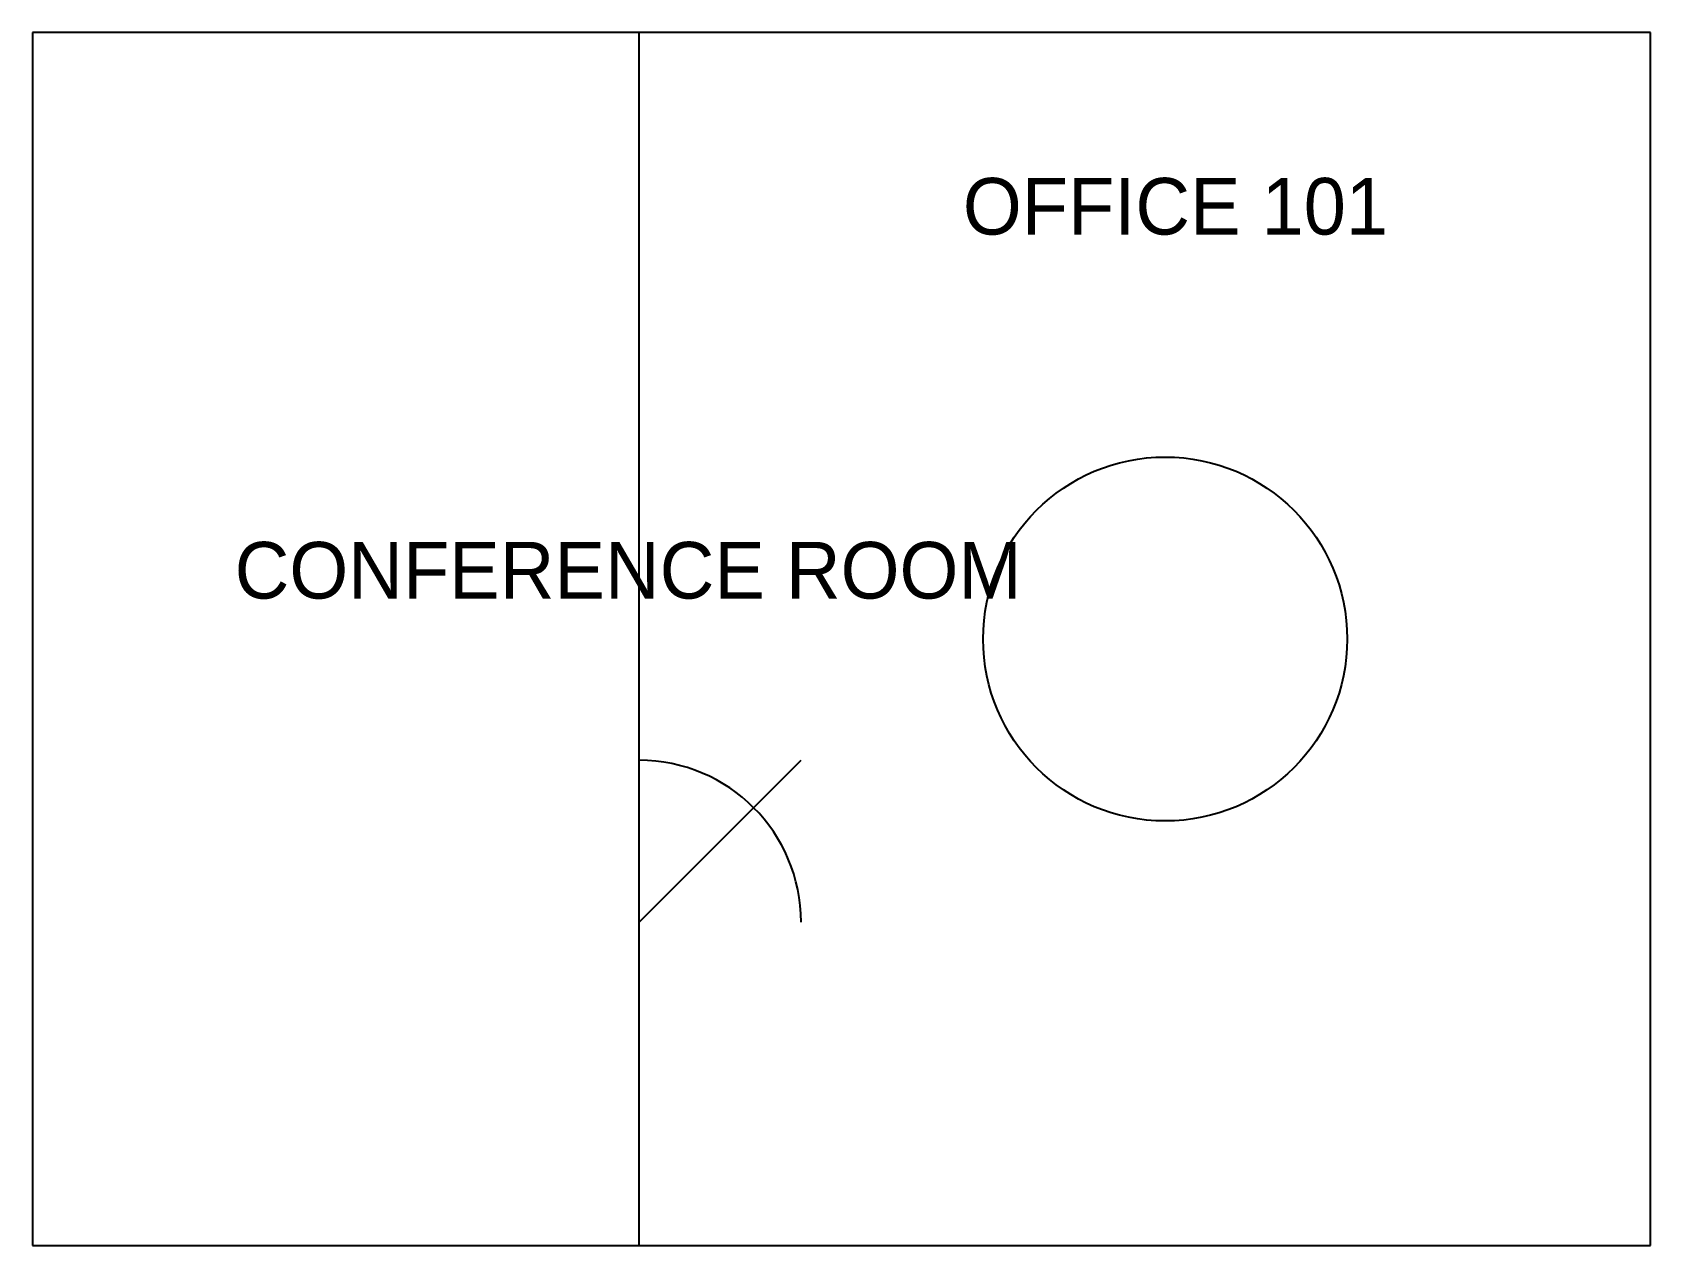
# Model space of a CAD drawing. Extents: x 0 to 400, y 0 to 300.
import ezdxf

# ---------------------------------------------------------------- set-up
doc = ezdxf.new("R2010")
doc.units = 0
for name, color, linetype in [('DOORS', 1, 'CONTINUOUS'), ('FURNITURE', 3, 'CONTINUOUS'), ('TEXT', 4, 'CONTINUOUS'), ('WALLS', 7, 'CONTINUOUS')]:
    doc.layers.add(name, color=color, linetype=linetype)

msp = doc.modelspace()

# ---------------------------------------------------------------- linework, layer by layer
at = {"layer": 'DOORS'}
msp.add_line((150, 80), (190, 120), dxfattribs=at)
msp.add_arc((150, 80), 40, 0, 90, dxfattribs=at)
at = {"layer": 'FURNITURE'}
msp.add_circle((280, 150), 45, dxfattribs=at)
at = {"layer": 'WALLS'}
for p, q in [((400, 300), (0, 300)), ((0, 300), (0, 0)), ((150, 0), (150, 300)), ((400, 0), (400, 300)), ((0, 0), (400, 0))]:
    msp.add_line(p, q, dxfattribs=at)

# ---------------------------------------------------------------- texts
at = {"layer": 'TEXT'}
for s, p in [('OFFICE 101', (230, 250)), ('CONFERENCE ROOM', (50, 160))]:
    msp.add_text(s, height=14, dxfattribs=at).set_placement(p)

doc.saveas('drawing.dxf')
